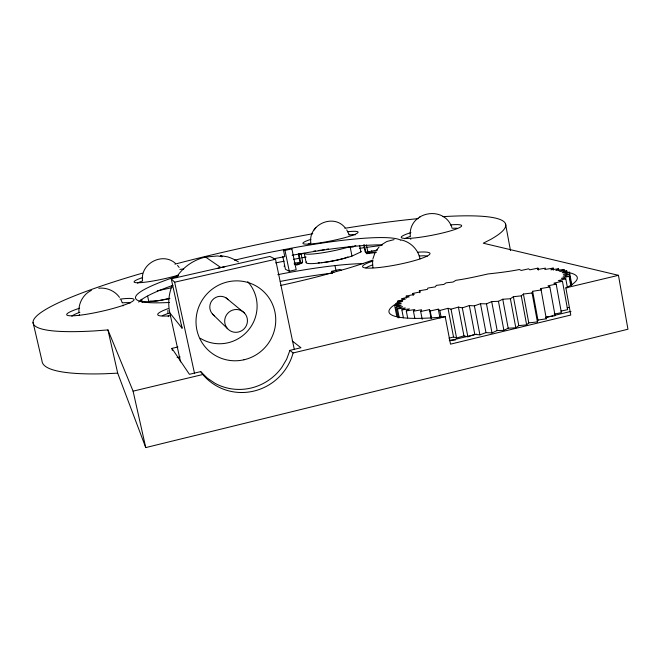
<?xml version="1.0" encoding="UTF-8"?>
<svg xmlns="http://www.w3.org/2000/svg" width="661" height="661" viewBox="0 0 661 661"><rect width="100%" height="100%" fill="white"/><g stroke="black" fill="none" stroke-linecap="round" stroke-linejoin="round"><path stroke-width="0.99" d="M372.54 261.723L372.92 267.796M410.25 235.919C408.374 211.19 445.15 204.654 452.132 228.285M419.76 292.773L419.363 290.766L427.411 289.378L427.874 288.064L435.293 286.874L436.318 285.378L443.87 284.412L446.167 282.834L453.016 282.049L455.974 280.297C466.823 278.785 477.275 276.372 487.934 273.96C498.543 272.803 508.896 271.613 519.389 269.514L521.24 270.456L528.61 268.82L529.849 269.82L537.93 268.135L537.757 269.498L545.499 268.118L544.813 269.49L553.158 268.102L553.521 270.085M301.052 253.551L302.564 261.409A2.09 1.785 66.2 0 1 301.383 263.351L300.895 263.417L302.027 262.822L301.895 262.144M372.953 258.658L374.977 252.816M448.993 338.192L453.529 336.986L456.569 337.986L463.939 335.879L467.864 336.796L474.821 334.425L479.903 334.854L485.975 332.623L491.991 332.913L497.163 330.533L503.905 330.368L508.177 328.178L515.82 327.815L518.778 325.617L526.643 324.865L528.767 322.89L537.418 321.924L537.947 320.064L532.642 291.294L541.012 289.981L540.872 288.535L549.861 287.006L555.108 315.71L546.135 317.189L546.3 318.8L537.947 320.064M537.418 321.924L532.08 292.988L532.642 291.294M292.212 340.936L300.945 347.736L289.923 350.363L286.667 359.171L281.892 367.285A52.029 50.847 -47.1 0 1 215.048 383.33L207.331 378.15L200.704 371.622L189.426 374.308L171.926 348.388L177.933 346.975M350.214 247.272L353.032 246.892L352.891 246.198L346.802 247.586A28.117 3.396 -11.5 0 1 318.908 253.312A28.117 3.396 -11.5 0 1 304.225 253.254L306.142 262.607A28.093 3.586 -11.5 0 0 320.849 262.822A28.093 3.586 -11.5 0 0 348.711 257.104L351.983 256.08L360.881 251.94L361.17 251.32M422.214 319.313L420.677 311.48L421.561 309.769L413.431 311.199L414.811 318.247M345.158 227.822C333.788 213.354 308.571 224.269 310.753 242.265M306.142 262.607L306.597 261.954M315.851 227.64L313.983 230.078M376.555 250.139L379.034 247.09M413.431 311.199L414.868 309.513L406.284 310.918L407.663 317.916M420.677 311.48L429.41 309.654L430.187 310.967L438.276 309.166L439.813 310.455L448.009 308.315L451.025 309.158L458.42 307.109L462.32 307.852L469.327 305.564L474.391 305.853L480.497 303.713L486.496 303.853L491.71 301.59L498.452 301.3L502.748 299.235L510.391 298.755L513.39 296.706L521.265 295.864L523.421 294.038L532.08 292.988M553.158 268.102L550.894 269.812L558.537 268.787L558.9 270.787M419.842 217.006L420.272 216.692M381.149 245.016L386.776 241.521L394.096 239.613M406.284 310.918L409.423 308.902L401.847 309.877L403.417 317.809M558.537 268.787L555.893 270.465L563.99 269.481L564.354 271.497M91.375 290.386C83.071 294.302 78.13 303.614 78.989 312.67M401.847 309.877L405.309 307.96L397.484 308.852L399.236 317.718M397.55 302.969A95.696 16.434 -10.4 0 0 437.871 317.42L445.208 316.669L450.513 344.15L570.774 315.041L565.849 287.874L569.658 285.982A95.696 16.434 -10.4 0 0 566.865 272.233M162.209 315.694L168.315 313.347M376.233 252.477L366.558 253.733L366.425 253.047L367.177 252.477A1.413 1.248 64.8 0 1 365.649 251.263L364.368 244.81M377.555 250.04L369.012 251.618A1.413 1.248 64.8 0 1 367.491 250.403L366.392 244.892M347.992 256.939L344.034 258.434A18.954 2.437 -11.5 0 1 321.263 262.698M563.99 269.481L559.693 271.44L566.725 270.853L567.097 272.877M355.783 245.405L353.032 246.892M294.319 264.673L299.036 263.599A1.396 1.19 66.2 0 0 299.954 262.087L298.458 254.832A1.396 1.198 66.7 0 1 298.946 253.477M304.027 253.394L299.069 254.402L300.598 262.277A2.09 1.793 66.2 0 1 299.408 264.226L296.492 265.086L296.351 264.408M308.249 244.074L310.959 242.926M397.484 308.852L402.557 306.704L396.055 307.167L398.178 317.916M566.725 270.853L562.214 272.729L569.509 272.241L571.823 285.04M396.055 307.167L401.202 305.159L394.65 305.506L396.831 316.569M569.509 272.241L563.37 274.323L569.295 274.232L571.269 285.147M394.65 305.506L401.227 303.366L396.187 303.316L396.575 305.316M569.295 274.232L563.131 276.191L569.08 276.257L570.699 285.255M396.187 303.316L402.599 301.35L397.699 301.16L398.087 303.143M569.08 276.257L561.453 278.306L565.783 278.752L567.427 287.808M397.699 301.16L405.276 299.16L401.971 298.632L402.359 300.598M567.179 307.894L569.038 307.415M565.783 278.752L558.347 280.644L562.453 281.289L567.601 309.662L560.916 311.116M401.971 298.632L409.192 296.83L406.185 296.136L406.565 298.086M142.379 273.158A241.372 30.96 -11.8 0 0 94.87 330.897L107.95 329.922L117.699 373.159L145.742 447.588L627.95 329.236L618.456 275.315L483.257 243.207L490.355 239.604A241.372 30.96 -11.8 0 0 442.887 216.651M449.62 340.712L476.705 334.169M545.92 317.445L552.943 315.751M554.943 315.264L570.997 311.389M107.95 329.922L133.092 391.155L202.82 374.514A52.665 51.434 -47.3 0 0 253.849 391.089A52.665 51.434 -47.3 0 0 293.096 352.966L445.208 316.669M565.849 287.874L618.456 275.315M177.115 357.634L180.114 356.923M332.02 273.299L331.615 271.332L339.729 269.465L341.406 270.192M282.809 256.551L285.453 269.283L289.295 271.283L296.178 269.705L291.873 248.833L290.675 248.321M273.282 258.864L284.8 256.608L283.362 249.676L284.974 250.403L291.873 248.833M172.389 284.932A46.667 45.898 -46.2 0 0 169.811 312.851L182.031 328.162L171.257 278.802L269.886 256.427L275.53 259.261L294.327 349.603M171.257 278.802L174.636 282.197L275.53 259.261M562.453 281.289L553.835 283.156L556.19 284.131L561.387 312.67L554.108 314.14M406.185 296.136L414.249 294.393L412.811 293.434L413.208 295.459M412.811 293.434L420.363 291.898L419.363 290.766M556.19 284.131L547.977 285.8L549.861 287.006M292.112 255.262L296.938 254.369A136.282 18.054 -11.8 0 1 382.364 244.843M366.425 253.047L376.092 251.791M294.054 263.161L300.912 262.277M141.727 301.854L152.427 301.565A28.737 3.71 -12.4 0 0 169.604 298.326M419.148 255.997L423.974 255.766A32.546 4.569 -11.1 0 1 427.246 256.245M176.19 277.678A46.667 45.898 -46.2 0 1 205.571 257.055L217.659 255.956L222.146 256.741L220.344 255.609L227.673 256.881A46.237 45.485 -46 0 1 238.456 261.921M98.762 288.246C106.636 287.328 114.898 290.857 119.492 297.359M367.293 253.171L367.07 253.18A2.123 1.876 64.8 0 1 365.095 251.61L363.724 244.818M449.273 340.332L455.421 339.985M117.699 373.159L104.587 373.771A240.497 37.47 -11.8 0 1 42.007 360.947L33.05 322.378M149.923 301.077L157.268 300.879A19.384 2.52 -12.4 0 0 169.91 298.442M400.946 239.91C410.299 241.67 418.173 249.478 420.016 258.823M331.615 271.332L333.896 272.349M205.571 257.055L220.848 267.548M175.628 263.59C163.044 251.634 140.239 263.384 142.503 280.537M226.087 297.913L244.545 313.116A11.518 11.287 -48.1 0 1 238.414 332.037A11.518 11.287 -48.1 0 1 225.236 317.594A11.518 11.287 -48.1 0 1 244.545 313.116M289.923 350.363L293.096 352.966M212.512 314.091L227.615 328.74M177.52 265.4L179.148 267.441M200.704 371.622L202.82 374.514M346.728 229.846L349.008 234.415M121.004 299.805L122.169 302.432M133.092 391.155L145.742 447.588M147.626 296.178L148.907 301.97M141.628 299.284L142.264 302.16M141.008 299.499L141.429 301.391M169.811 312.851L180.552 361.873M171.926 348.388L172.364 350.38M174.636 282.197L194.574 373.647M284.974 250.403L289.295 271.283M284.156 265.986L284.296 266.656M297.508 263.896L297.648 264.574M334.995 265.59L336.019 270.655M359.567 245.371L360.881 251.94M350.082 246.578L351.983 256.08M371.622 250.816L371.763 251.502M430.187 310.967L431.534 317.858M429.41 309.654L431.187 318.776M448.009 308.315L453.529 336.986M439.813 310.455L441.151 317.379M438.276 309.166L439.995 318.024M462.32 307.852L467.864 336.796M458.42 307.109L463.939 335.879M451.025 309.158L456.569 337.986M480.497 303.713L485.975 332.623M474.391 305.853L479.903 334.854M469.327 305.564L474.821 334.425M502.748 299.235L508.177 328.178M498.452 301.3L503.905 330.368M491.71 301.59L497.163 330.533M486.496 303.853L491.991 332.913M505.516 223.798L510.499 250.643M513.39 296.706L518.778 325.617M510.391 298.755L515.82 327.815M523.421 294.038L528.767 322.89M521.265 295.864L526.643 324.865M537.93 268.135L538.302 270.159M540.872 288.535L546.3 318.8M167.902 310.422L167.96 313.628M174.925 264.16A241.372 30.96 -11.8 0 1 312.752 233.763M344.893 228.285A241.372 30.96 -11.8 0 1 418.372 218.609M170.381 315.735A35.149 4.966 -12.3 0 1 168.249 308.588M120.046 299.127A34.521 4.371 -12.7 0 1 125.714 304.457A34.521 4.371 -12.7 0 1 75.875 315.619A34.521 4.371 -12.7 0 1 79.634 308.183M418.033 252.196A34.339 4.734 -11.1 0 1 421.231 258.509A34.339 4.734 -11.1 0 1 372.697 268.036A34.339 4.734 -11.1 0 1 373.085 261.012M178.52 275.083A28.787 3.322 -12.3 0 1 140.562 282.635A28.787 3.322 -12.3 0 1 142.669 277.57M179.858 269.382A28.787 3.322 -12.3 0 1 183.741 269.01M347.719 231.73A28.142 3.206 -11.5 0 1 351.454 235.663A28.142 3.206 -11.5 0 1 311.827 243.876A28.142 3.206 -11.5 0 1 310.877 239.365M450.422 224.914A30.794 3.784 -11 0 1 454.057 229.772A30.794 3.784 -11 0 1 410.291 238.307A30.794 3.784 -11 0 1 410.911 232.614M328.534 248.9A30.232 3.594 -11.5 0 1 326.575 249.255M324.65 249.585A30.232 3.594 -11.5 0 1 321.8 250.048M320.882 250.189A30.232 3.594 -11.5 0 1 318.189 250.569M315.636 250.899A30.232 3.594 -11.5 0 1 313.711 251.114M138.711 302.127A136.282 18.054 -11.8 0 1 172.926 285.329M372.953 259.988A136.381 17.326 -11.8 0 1 346.323 268.771L321.453 275.72A136.381 17.326 -11.8 0 1 280.669 285.445M169.563 302.441A136.381 17.326 -11.8 0 1 178.619 275.753M234.481 260.211A136.381 17.326 -11.8 0 1 271.845 251.948L295.508 247.429A136.381 17.326 -11.8 0 1 400.69 240.199M280.247 281.437A117.005 17.401 -11.8 0 1 332.433 273.117M275.662 262.896A224.046 32.381 -11.8 0 1 284.156 261.194M293.583 259.36A224.046 32.381 -11.8 0 1 300.16 258.112M302.044 257.765A224.046 32.381 -11.8 0 1 306.101 257.022M359.567 248.338A224.046 32.381 -11.8 0 1 364.335 247.677M366.227 247.421A224.046 32.381 -11.8 0 1 381.868 245.421M277.81 274.662A117.088 16.773 -11.8 0 1 363.343 263.582M182.031 328.162A50.666 49.674 -47.7 0 1 181.469 325.187M217.907 268.308A50.666 49.674 -47.7 0 1 224.839 266.813M247.718 281.677A37.28 36.628 -46.7 0 1 248.288 330.269A37.28 36.628 -46.7 0 1 200.258 338.267M214.61 315.842A10.65 10.469 -46.7 0 1 212.305 300.16A10.65 10.469 -46.7 0 1 228.177 299.664M172.075 287.527A28.762 3.52 -12.3 0 1 157.244 290.757M137.455 283.106A27.324 3.206 -12.3 0 1 142.652 280.925M319.585 262.797A18.954 2.437 -11.5 0 1 318.156 262.814M368.152 252.155A2.123 1.867 64.8 0 1 367.921 252.031M367.706 251.874A2.123 1.867 64.8 0 1 367.161 251.263M348.851 234.886A26.721 3.098 -11.5 0 1 355.246 234.853M168.423 316.693A24.631 3.553 -12.3 0 1 168.439 315.743M365.897 267.936A32.546 4.569 -11.1 0 1 372.54 264.929M410.869 239.257A21.549 2.694 -10.9 0 1 410.588 238.596M404.689 238.712A29.233 3.66 -10.9 0 1 410.365 236.398M452.959 228.285A29.233 3.66 -10.9 0 1 457.205 228.26M79.419 315.462A22.466 2.9 -12.7 0 1 79.584 314.653M122.963 305.109A22.466 2.9 -12.7 0 1 122.979 305.878M71.859 316.206A30.48 3.933 -12.7 0 1 79.874 312.289M122.219 302.862A30.48 3.933 -12.7 0 1 130.192 303.044M243.959 359.782A40.329 39.503 -48.1 0 0 265.656 293.641A40.329 39.503 -48.1 0 0 198.027 309.042A40.329 39.503 -48.1 0 0 243.959 359.782"/></g></svg>
